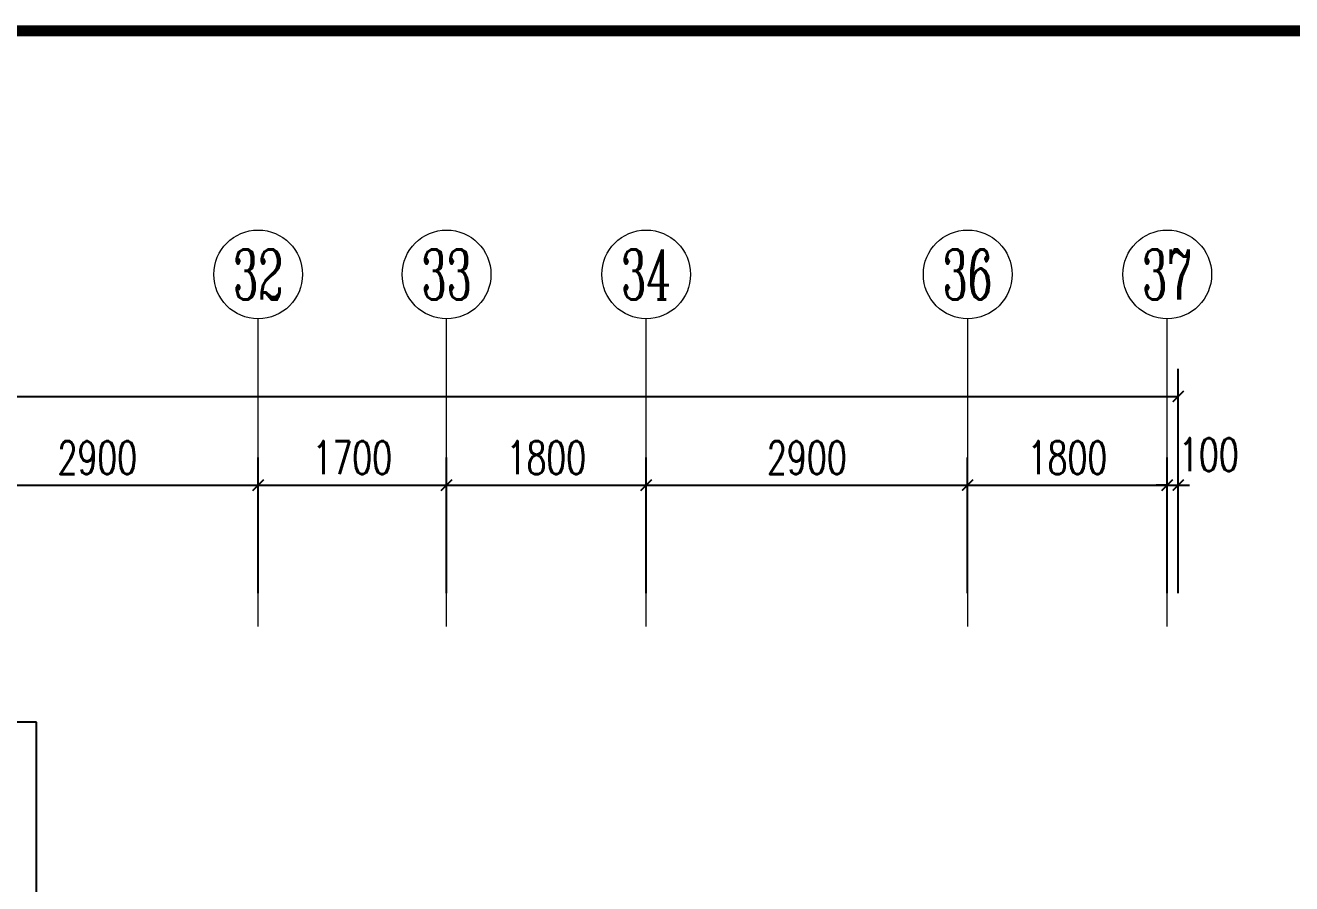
# Model space of a CAD drawing. Extents: x 3753737 to 4713801, y -857380 to 24339.
# Drawn here: x 4677149 to 4688571, y -757064 to -749327 of the extents above; entities that cross this region are included whole.
import ezdxf
from ezdxf.enums import TextEntityAlignment as Align

# ---------------------------------------------------------------- set-up
doc = ezdxf.new("R2010")
doc.units = 0
doc.header["$LTSCALE"] = 1000
doc.header["$MEASUREMENT"] = 0
doc.layers.get('0').update_dxf_attribs({"linetype": 'CONTINUOUS'})
doc.layers.get('Defpoints').update_dxf_attribs({"linetype": 'CONTINUOUS'})
doc.layers.add('!!电气', color=1, linetype='CONTINUOUS')
doc.layers.add('WALL', color=252, linetype='CONTINUOUS')
for name, color, linetype, lineweight in [('AXIS', 114, 'CONTINUOUS', 20), ('AXIS_TEXT', 7, 'CONTINUOUS', 20), ('图框', 147, 'CONTINUOUS', 20)]:
    doc.layers.add(name, color=color, linetype=linetype, lineweight=lineweight)
doc.styles.add('_TCH_AXIS', font='COMPLEX', dxfattribs={"bigfont": 'GBCBIG'})
doc.styles.add('_TCH_DIM_T3', font='SIMPLEX.shx', dxfattribs={"width": 0.705882, "bigfont": 'GBCBIG.shx'})
doc.styles.add('COMPLEX', font='COMPLEX')
doc.dimstyles.new('_TCH_ARCH&&100', dxfattribs={"dimtxt": 297.5, "dimasz": 100, "dimexe": 250, "dimexo": 300, "dimgap": 100, "dimtad": 1, "dimdec": 0, "dimzin": 0, "dimdsep": 46, "dimtxsty": '_TCH_DIM_T3', "dimblk": 'ARCHTICK', "dimcen": 0.09, "dimclrt": 7, "dimazin": 2, "dimtfac": 1, "dimtdec": 0, "dimtix": 1, "dimtmove": 2, "dimatfit": 3, "dimfxl": 1, "dimtolj": 1, "dimtzin": 0, "dimarcsym": 0})

# ---------------------------------------------------------------- blocks, each defined once
blk = doc.blocks.new('_ArchTick')
at = {"color": 0, "linetype": 'ByBlock', "const_width": 0.15}
blk.add_lwpolyline([(-0.5, -0.5), (0.5, 0.5)], dxfattribs=at)
blk = doc.blocks.new('*D567')
at = {"layer": 'AXIS', "color": 0, "lineweight": -2, "transparency": 16777216}
for p, q in [((11702, -5070), (11702, -3045)), ((61902, -5070), (61902, -3045)), ((11702, -3295), (61902, -3295))]:
    blk.add_line(p, q, dxfattribs=at)
at = {"layer": 'Defpoints', "color": 0, "transparency": 16777216}
for p in [(61902, -3295), (11702, -5370), (61902, -5370)]:
    blk.add_point(p, dxfattribs=at)
at = {"layer": 'AXIS', "color": 0, "lineweight": -2, "transparency": 16777216, "xscale": 100, "yscale": 100, "zscale": 100, "rotation": 180}
blk.add_blockref('_ArchTick', (11702, -3295), dxfattribs=at)
at = {"layer": 'AXIS', "color": 0, "lineweight": -2, "transparency": 16777216, "xscale": 100, "yscale": 100, "zscale": 100}
blk.add_blockref('_ArchTick', (61902, -3295), dxfattribs=at)
at = {"layer": 'AXIS', "color": 7, "transparency": 16777216, "insert": (36802, -3047), "char_height": 297.5, "attachment_point": 5, "style": '_TCH_DIM_T3'}
blk.add_mtext('\\A1;50200', dxfattribs=at)
blk = doc.blocks.new('*D580')
at = {"layer": 'AXIS', "color": 0, "lineweight": -2, "transparency": 16777216}
for p, q in [((61802, -5070), (61802, -3845)), ((61902, -5070), (61902, -3845)), ((61802, -4095), (61702, -4095)), ((61802, -4095), (61902, -4095)), ((61902, -4095), (62002, -4095))]:
    blk.add_line(p, q, dxfattribs=at)
at = {"layer": 'Defpoints', "color": 0, "transparency": 16777216}
for p in [(61902, -4095), (61802, -5370), (61902, -5370)]:
    blk.add_point(p, dxfattribs=at)
at = {"layer": 'AXIS', "color": 0, "lineweight": -2, "transparency": 16777216, "xscale": 100, "yscale": 100, "zscale": 100}
blk.add_blockref('_ArchTick', (61802, -4095), dxfattribs=at)
at = {"layer": 'AXIS', "color": 0, "lineweight": -2, "transparency": 16777216, "xscale": 100, "yscale": 100, "zscale": 100, "rotation": 180}
blk.add_blockref('_ArchTick', (61902, -4095), dxfattribs=at)
at = {"layer": 'AXIS', "color": 7, "transparency": 16777216, "insert": (62177, -3820), "char_height": 297.5, "attachment_point": 5, "style": '_TCH_DIM_T3'}
blk.add_mtext('\\A1;100', dxfattribs=at)
blk = doc.blocks.new('*D581')
at = {"layer": 'AXIS', "color": 0, "lineweight": -2, "transparency": 16777216}
for p, q in [((60002, -5070), (60002, -3845)), ((61802, -5070), (61802, -3845)), ((60002, -4095), (61802, -4095))]:
    blk.add_line(p, q, dxfattribs=at)
at = {"layer": 'Defpoints', "color": 0, "transparency": 16777216}
for p in [(61802, -4095), (60002, -5370), (61802, -5370)]:
    blk.add_point(p, dxfattribs=at)
at = {"layer": 'AXIS', "color": 0, "lineweight": -2, "transparency": 16777216, "xscale": 100, "yscale": 100, "zscale": 100, "rotation": 180}
blk.add_blockref('_ArchTick', (60002, -4095), dxfattribs=at)
at = {"layer": 'AXIS', "color": 0, "lineweight": -2, "transparency": 16777216, "xscale": 100, "yscale": 100, "zscale": 100}
blk.add_blockref('_ArchTick', (61802, -4095), dxfattribs=at)
at = {"layer": 'AXIS', "color": 7, "transparency": 16777216, "insert": (60902, -3847), "char_height": 297.5, "attachment_point": 5, "style": '_TCH_DIM_T3'}
blk.add_mtext('\\A1;1800', dxfattribs=at)
blk = doc.blocks.new('*D582')
at = {"layer": 'AXIS', "color": 0, "lineweight": -2, "transparency": 16777216}
for p, q in [((57102, -5070), (57102, -3845)), ((60002, -5070), (60002, -3845)), ((57102, -4095), (60002, -4095))]:
    blk.add_line(p, q, dxfattribs=at)
at = {"layer": 'Defpoints', "color": 0, "transparency": 16777216}
for p in [(60002, -4095), (57102, -5370), (60002, -5370)]:
    blk.add_point(p, dxfattribs=at)
at = {"layer": 'AXIS', "color": 0, "lineweight": -2, "transparency": 16777216, "xscale": 100, "yscale": 100, "zscale": 100, "rotation": 180}
blk.add_blockref('_ArchTick', (57102, -4095), dxfattribs=at)
at = {"layer": 'AXIS', "color": 0, "lineweight": -2, "transparency": 16777216, "xscale": 100, "yscale": 100, "zscale": 100}
blk.add_blockref('_ArchTick', (60002, -4095), dxfattribs=at)
at = {"layer": 'AXIS', "color": 7, "transparency": 16777216, "insert": (58552, -3847), "char_height": 297.5, "attachment_point": 5, "style": '_TCH_DIM_T3'}
blk.add_mtext('\\A1;2900', dxfattribs=at)
blk = doc.blocks.new('*D583')
at = {"layer": 'AXIS', "color": 0, "lineweight": -2, "transparency": 16777216}
for p, q in [((55302, -5070), (55302, -3845)), ((57102, -5070), (57102, -3845)), ((55302, -4095), (57102, -4095))]:
    blk.add_line(p, q, dxfattribs=at)
at = {"layer": 'Defpoints', "color": 0, "transparency": 16777216}
for p in [(57102, -4095), (55302, -5370), (57102, -5370)]:
    blk.add_point(p, dxfattribs=at)
at = {"layer": 'AXIS', "color": 0, "lineweight": -2, "transparency": 16777216, "xscale": 100, "yscale": 100, "zscale": 100, "rotation": 180}
blk.add_blockref('_ArchTick', (55302, -4095), dxfattribs=at)
at = {"layer": 'AXIS', "color": 0, "lineweight": -2, "transparency": 16777216, "xscale": 100, "yscale": 100, "zscale": 100}
blk.add_blockref('_ArchTick', (57102, -4095), dxfattribs=at)
at = {"layer": 'AXIS', "color": 7, "transparency": 16777216, "insert": (56202, -3847), "char_height": 297.5, "attachment_point": 5, "style": '_TCH_DIM_T3'}
blk.add_mtext('\\A1;1800', dxfattribs=at)
blk = doc.blocks.new('*D584')
at = {"layer": 'AXIS', "color": 0, "lineweight": -2, "transparency": 16777216}
for p, q in [((53602, -5070), (53602, -3845)), ((55302, -5070), (55302, -3845)), ((53602, -4095), (55302, -4095))]:
    blk.add_line(p, q, dxfattribs=at)
at = {"layer": 'Defpoints', "color": 0, "transparency": 16777216}
for p in [(55302, -4095), (53602, -5370), (55302, -5370)]:
    blk.add_point(p, dxfattribs=at)
at = {"layer": 'AXIS', "color": 0, "lineweight": -2, "transparency": 16777216, "xscale": 100, "yscale": 100, "zscale": 100, "rotation": 180}
blk.add_blockref('_ArchTick', (53602, -4095), dxfattribs=at)
at = {"layer": 'AXIS', "color": 0, "lineweight": -2, "transparency": 16777216, "xscale": 100, "yscale": 100, "zscale": 100}
blk.add_blockref('_ArchTick', (55302, -4095), dxfattribs=at)
at = {"layer": 'AXIS', "color": 7, "transparency": 16777216, "insert": (54452, -3847), "char_height": 297.5, "attachment_point": 5, "style": '_TCH_DIM_T3'}
blk.add_mtext('\\A1;1700', dxfattribs=at)
blk = doc.blocks.new('*D585')
at = {"layer": 'AXIS', "color": 0, "lineweight": -2, "transparency": 16777216}
for p, q in [((50702, -5070), (50702, -3845)), ((53602, -5070), (53602, -3845)), ((50702, -4095), (53602, -4095))]:
    blk.add_line(p, q, dxfattribs=at)
at = {"layer": 'Defpoints', "color": 0, "transparency": 16777216}
for p in [(53602, -4095), (50702, -5370), (53602, -5370)]:
    blk.add_point(p, dxfattribs=at)
at = {"layer": 'AXIS', "color": 0, "lineweight": -2, "transparency": 16777216, "xscale": 100, "yscale": 100, "zscale": 100, "rotation": 180}
blk.add_blockref('_ArchTick', (50702, -4095), dxfattribs=at)
at = {"layer": 'AXIS', "color": 0, "lineweight": -2, "transparency": 16777216, "xscale": 100, "yscale": 100, "zscale": 100}
blk.add_blockref('_ArchTick', (53602, -4095), dxfattribs=at)
at = {"layer": 'AXIS', "color": 7, "transparency": 16777216, "insert": (52152, -3847), "char_height": 297.5, "attachment_point": 5, "style": '_TCH_DIM_T3'}
blk.add_mtext('\\A1;2900', dxfattribs=at)
blk = doc.blocks.new('_AXISO')
blk.add_circle((0, 0), 0.5)
at = {"layer": 'AXIS_TEXT', "style": 'COMPLEX', "width": 1.041667}
blk.add_attdef('A', text='', height=0.56, dxfattribs=at).set_placement((-0.25, -0.28), (0.25, -0.28), align=Align.FIT)
blk = doc.blocks.new('A$C100F5A36')
at = {"layer": 'AXIS'}
for p, q in [((53602.5, -5370.4), (53602.5, -2595.4)), ((55302.5, -5370.4), (55302.5, -2595.4)), ((57102.5, -5370.4), (57102.5, -2595.4)), ((60002.5, -5370.4), (60002.5, -2595.4)), ((61802.5, -5370.4), (61802.5, -2595.4))]:
    blk.add_line(p, q, dxfattribs=at)
at = {"layer": 'WALL', "color": 252}
for p, q in [((51602.5, -6232.4), (50702.5, -6232.4)), ((51602.5, -7882.4), (51602.5, -6232.4))]:
    blk.add_line(p, q, dxfattribs=at)
at = {"layer": 'AXIS'}
ref = blk.add_blockref('_AXISO', (53602.5, -2195.4), dxfattribs=dict(at, xscale=800, yscale=800, zscale=800))
ref.add_attrib('A', '32', dxfattribs={"layer": 'AXIS_TEXT', "height": 452.55, "style": '_TCH_AXIS', "width": 0.636364}).set_placement((53376.2, -2421.7), (53828.7, -2421.7), align=Align.FIT)
ref = blk.add_blockref('_AXISO', (55302.5, -2195.4), dxfattribs=dict(at, xscale=800, yscale=800, zscale=800))
ref.add_attrib('A', '33', dxfattribs={"layer": 'AXIS_TEXT', "height": 452.55, "style": '_TCH_AXIS', "width": 0.636364}).set_placement((55076.2, -2421.7), (55528.7, -2421.7), align=Align.FIT)
ref = blk.add_blockref('_AXISO', (57102.5, -2195.4), dxfattribs=dict(at, xscale=800, yscale=800, zscale=800))
ref.add_attrib('A', '34', dxfattribs={"layer": 'AXIS_TEXT', "height": 452.55, "style": '_TCH_AXIS', "width": 0.6}).set_placement((56876.2, -2421.7), (57328.7, -2421.7), align=Align.FIT)
ref = blk.add_blockref('_AXISO', (60002.5, -2195.4), dxfattribs=dict(at, xscale=800, yscale=800, zscale=800))
ref.add_attrib('A', '36', dxfattribs={"layer": 'AXIS_TEXT', "height": 452.55, "style": '_TCH_AXIS', "width": 0.636364}).set_placement((59776.2, -2421.7), (60228.7, -2421.7), align=Align.FIT)
ref = blk.add_blockref('_AXISO', (61802.5, -2195.4), dxfattribs=dict(at, xscale=800, yscale=800, zscale=800))
ref.add_attrib('A', '37', dxfattribs={"layer": 'AXIS_TEXT', "height": 452.55, "style": '_TCH_AXIS', "width": 0.636364}).set_placement((61576.2, -2421.7), (62028.7, -2421.7), align=Align.FIT)
for p1, p2, distance, text, picture, middle in [((11702.5, -5370.4), (61902.5, -5370.4), 2075, '50200', '*D567', (36802.5, -3046.7)), ((50702.5, -5370.4), (53602.5, -5370.4), 1275, '2900', '*D585', (52152.5, -3846.7)), ((53602.5, -5370.4), (55302.5, -5370.4), 1275, '1700', '*D584', (54452.5, -3846.7)), ((55302.5, -5370.4), (57102.5, -5370.4), 1275, '1800', '*D583', (56202.5, -3846.7)), ((57102.5, -5370.4), (60002.5, -5370.4), 1275, '2900', '*D582', (58552.5, -3846.7)), ((60002.5, -5370.4), (61802.5, -5370.4), 1275, '1800', '*D581', (60902.5, -3846.7))]:
    dim = blk.add_aligned_dim(p1=p1, p2=p2, distance=distance, text=text, dimstyle='_TCH_ARCH&&100', dxfattribs=at)
    dim.commit()
    dim.dimension.update_dxf_attribs({"geometry": picture, "text_midpoint": middle})
dim = blk.add_linear_dim(base=(61902.5, -4095.4), p1=(61802.5, -5370.4), p2=(61902.5, -5370.4), angle=360, text='100', dimstyle='_TCH_ARCH&&100', dxfattribs=at)
dim.commit()
dim.dimension.update_dxf_attribs({"geometry": '*D580', "text_midpoint": (62177.5, -3820.4), "dimtype": 129})

msp = doc.modelspace()

# ---------------------------------------------------------------- block references
at = {"layer": '!!电气'}
msp.add_blockref('A$C100F5A36', (4625646.2, -749377.2), dxfattribs=at)

# ---------------------------------------------------------------- next in the draw order: linework, layer by layer
at = {"layer": '图框', "const_width": 100}
msp.add_lwpolyline([(4706246.2, -806777.2), (4706246.2, -749377.2), (4625646.2, -749377.2), (4625646.2, -806777.2)], close=True, dxfattribs=at)

doc.saveas('drawing.dxf')
